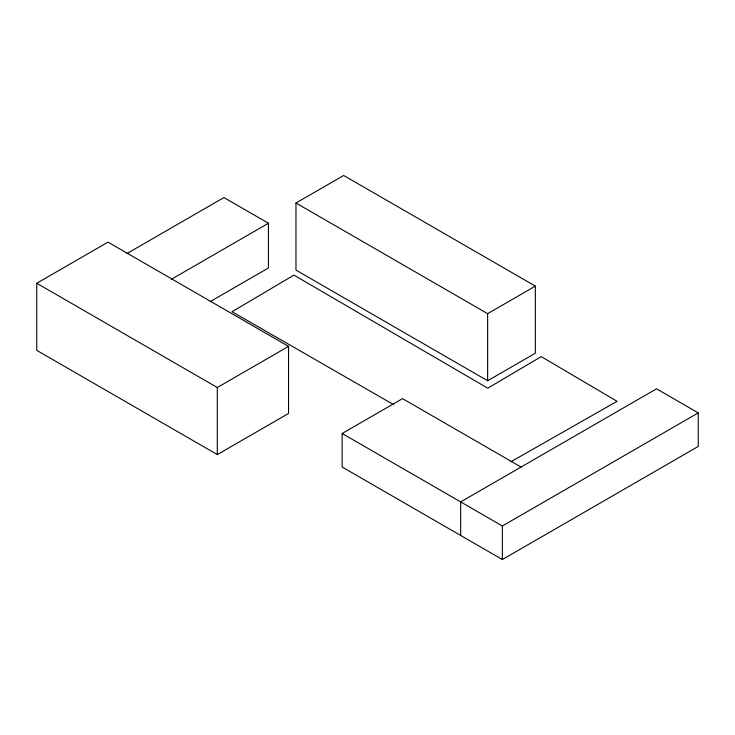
<?xml version="1.0" encoding="UTF-8"?>
<svg xmlns="http://www.w3.org/2000/svg" width="735" height="735" viewBox="0 0 735 735"><rect width="100%" height="100%" fill="white"/><g stroke="black" fill="none" stroke-linecap="round" stroke-linejoin="round"><path stroke-width="1.1" d="M36.75 283.269L107.999 242.127L288.552 346.369L288.552 413.456L217.303 454.588L36.75 350.347L36.75 283.269L217.303 387.51L288.552 346.369M126.824 253.621L223.936 197.559L268.44 223.247L268.44 267.972L209.98 301.727M295.975 203.016L343.686 175.472L535.346 286.126L535.346 353.204L487.636 380.748L295.975 270.094L295.975 203.016L487.636 313.67L535.346 286.126M171.338 279.318L268.44 223.247M460.67 535.447L460.67 501.913L656.548 388.824L698.25 412.905L698.25 446.439L502.372 559.528L342.152 467.028L342.152 433.485L402.532 398.627L521.041 467.056M342.152 433.485L502.372 525.984L698.25 412.905M510.816 461.81L617.069 401.31L541.254 356.622L487.755 388.19L293.945 275.12L232.067 311.732L393.758 404.719M502.372 525.984L502.372 559.528M487.636 313.67L487.636 380.748M217.303 387.51L217.303 454.588"/></g></svg>
